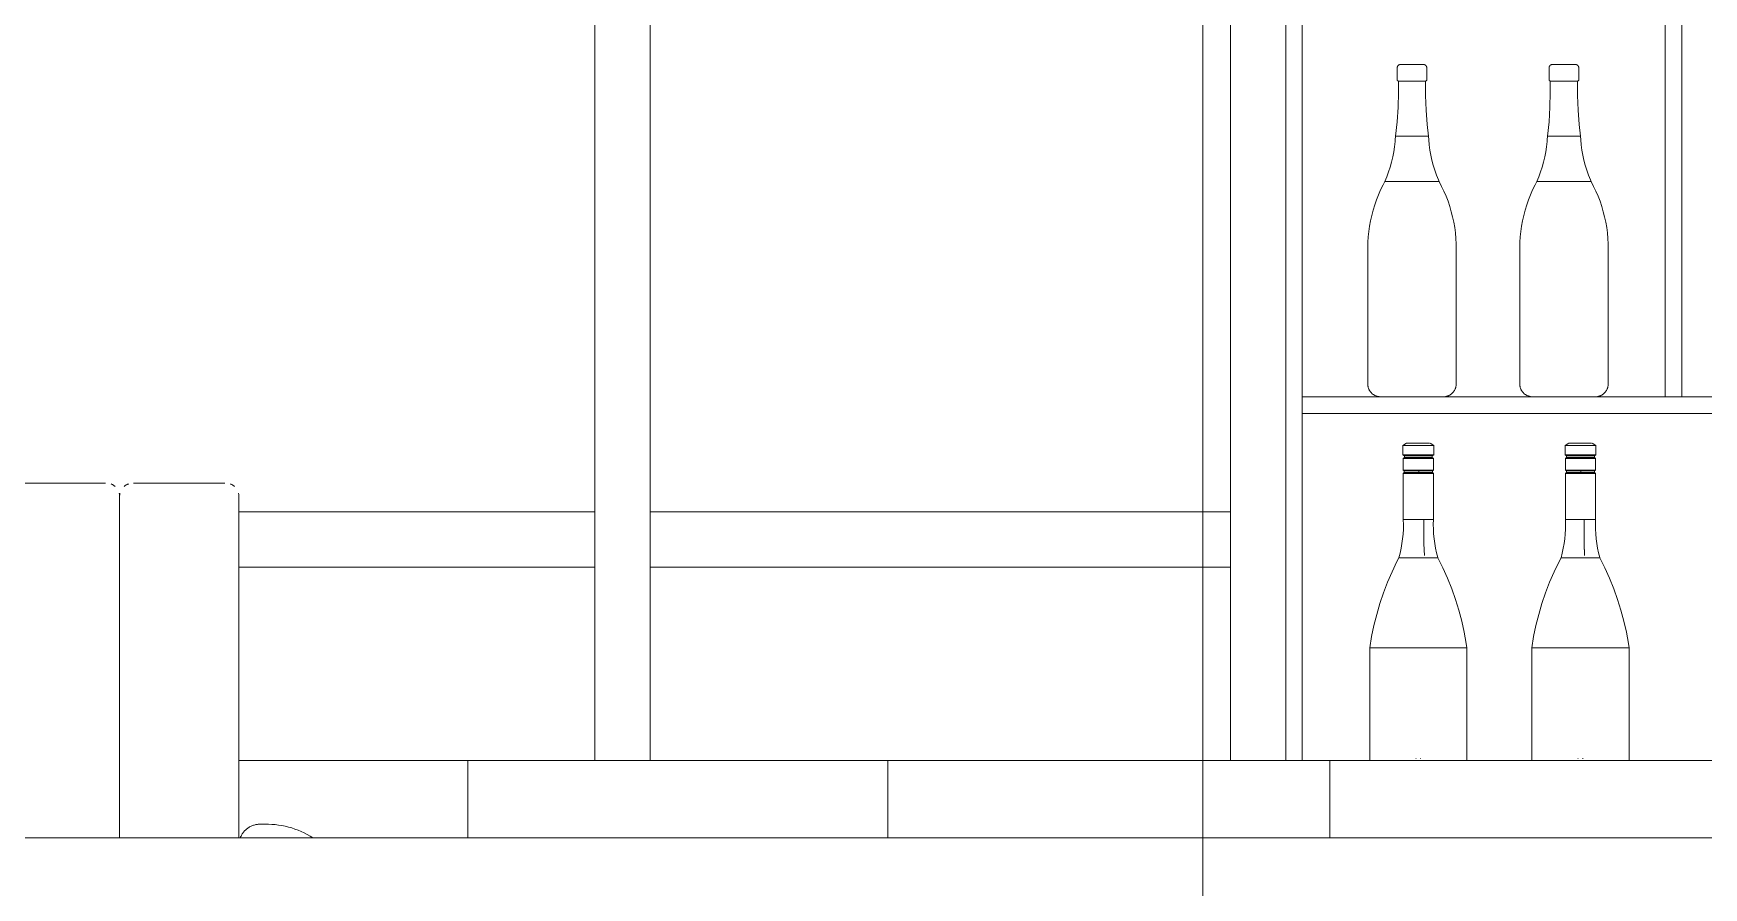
# Model space of a CAD drawing. Header units: inches. Extents: x 22 to 382261, y 22 to 371281.
# Drawn here: x 83658 to 85169, y 143815 to 144588 of the extents above; entities that cross this region are included whole.
import ezdxf

# ---------------------------------------------------------------- set-up
doc = ezdxf.new("R2010")
doc.units = ezdxf.units.IN
doc.header["$MEASUREMENT"] = 0
for name, color, linetype, lineweight in [('A-FLOR-HRAL', 11, 'Continuous', 9), ('A-GENM', 13, 'Continuous', 9), ('A-GLAZ-CWMG', 51, 'Continuous', 9), ('G-ANNO-SYMB', 111, 'Continuous', 9), ('I-FURN', 30, 'Continuous', 9), ('Q-CASE', 31, 'Continuous', 9)]:
    doc.layers.add(name, color=color, linetype=linetype, lineweight=lineweight)

# ---------------------------------------------------------------- blocks, each defined once
blk = doc.blocks.new('Rectangular Mullion - 50 x 150mm-V33-Section B-B')
at = {"layer": 'A-GLAZ-CWMG'}
blk.add_line((-4008.2, 5550), (-4008.2, 5350), dxfattribs=at)
blk = doc.blocks.new('Rectangular Mullion - 50 x 150mm-V34-Section B-B')
at = {"layer": 'A-GLAZ-CWMG'}
for p, q in [((-6383.191796, 5550), (-6383.191796, 5350)), ((-6333.191796, 5350), (-6333.191796, 5550))]:
    blk.add_line(p, q, dxfattribs=at)
blk = doc.blocks.new('Rectangular Mullion - 50 x 150mm-V37-Section B-B')
at = {"layer": 'A-GLAZ-CWMG'}
for p, q in [((-5133.2, 5525), (-5133.2, 5575)), ((-5121.1, 5575), (-5133.2, 5575)), ((-4583.2, 5575), (-4905.2, 5575)), ((-4583.2, 5575), (-4583.2, 5525)), ((-5133.2, 5525), (-5121.1, 5525)), ((-4905.3, 5525), (-4583.2, 5525))]:
    blk.add_line(p, q, dxfattribs=at)
blk = doc.blocks.new('Rectangular Mullion - 50 x 150mm-V35-Section B-B')
at = {"layer": 'A-GLAZ-CWMG'}
for p, q in [((-6908.2, 5525), (-6908.2, 5575)), ((-6383.2, 5575), (-6908.2, 5575)), ((-6383.2, 5575), (-6383.2, 5525)), ((-6908.2, 5525), (-6383.2, 5525))]:
    blk.add_line(p, q, dxfattribs=at)
blk = doc.blocks.new('Rectangular Mullion - 50 x 150mm-442040-Section B-B')
at = {"layer": 'A-GLAZ-CWMG'}
blk.add_line((-4008.2, 6150), (-4008.2, 5550), dxfattribs=at)
blk = doc.blocks.new('Rectangular Mullion - 50 x 150mm-442033-Section B-B')
at = {"layer": 'A-GLAZ-CWMG'}
for p, q in [((-6383.191796, 6150), (-6383.191796, 5550)), ((-6333.191796, 5550), (-6333.191796, 6150))]:
    blk.add_line(p, q, dxfattribs=at)
blk = doc.blocks.new('Railing - Railing-537520-Section B-B')
at = {"layer": 'A-FLOR-HRAL'}
blk.add_line((3136.8, 5280), (-7103.2, 5280), dxfattribs=at)
blk = doc.blocks.new('Top Rail Type - Top Rail_Internal_-537676-Section B-B')
at = {"layer": 'A-FLOR-HRAL'}
blk.add_line((3136.8, 5280), (-7103.2, 5280), dxfattribs=at)
blk = doc.blocks.new('DGGFRG - DGGFRG-V77-Section B-B')
at = {"layer": 'I-FURN'}
for p, q in [((-4917.9, 5600.9), (-5000.5, 5600.9)), ((-5013.2, 5589), (-5013.2, 5279.9)), ((-4905.2, 5280), (-4905.2, 5589)), ((-4880, 5292.5), (-4886.2, 5292.5))]:
    blk.add_line(p, q, dxfattribs=at)
at = {"layer": 'I-FURN', "flags": 128}
for points in [[(-5013.2, 5589), (-5013.2, 5589.5), (-5013.2, 5590), (-5013.1, 5590.5), (-5013, 5590.9), (-5013, 5591.4), (-5012.9, 5591.9)], [(-5009.2, 5597.9), (-5008.9, 5598.2), (-5008.5, 5598.5), (-5008.1, 5598.8), (-5007.7, 5599.1), (-5007.3, 5599.3), (-5006.9, 5599.5), (-5006.5, 5599.8), (-5006, 5600), (-5005.6, 5600.1), (-5005.2, 5600.3)], [(-4913, 5600.2), (-4912.5, 5600), (-4912.1, 5599.8), (-4911.6, 5599.6), (-4911.2, 5599.4), (-4910.8, 5599.1), (-4910.4, 5598.9), (-4910, 5598.6), (-4909.7, 5598.3), (-4909.3, 5598)], [(-4905.6, 5592), (-4905.5, 5591.5), (-4905.4, 5591.1), (-4905.3, 5590.6), (-4905.3, 5590.1), (-4905.3, 5589.6), (-4905.2, 5589.2), (-4905.2, 5589)], [(-4886.2, 5292.5), (-4887, 5292.5), (-4887.7, 5292.4), (-4888.5, 5292.3), (-4889.2, 5292.2), (-4890, 5292.1), (-4890.7, 5291.9), (-4891.5, 5291.7), (-4892.2, 5291.5), (-4892.9, 5291.3), (-4893.6, 5291), (-4894.3, 5290.7), (-4895, 5290.3), (-4895.7, 5290), (-4896.3, 5289.6), (-4896.9, 5289.2), (-4897.6, 5288.7), (-4898.2, 5288.2), (-4898.8, 5287.8), (-4899.3, 5287.2), (-4899.9, 5286.7), (-4900.4, 5286.1), (-4900.9, 5285.6), (-4901.3, 5285), (-4901.8, 5284.4), (-4902.2, 5283.7), (-4902.6, 5283.1), (-4903, 5282.4), (-4903.3, 5281.7), (-4903.7, 5281), (-4903.9, 5280.3)], [(-4838.3, 5280), (-4840.9, 5281.7), (-4843.5, 5283.2), (-4846.2, 5284.6), (-4849, 5285.9), (-4851.8, 5287.1), (-4854.7, 5288.1), (-4857.5, 5289.1), (-4860.5, 5289.9), (-4863.4, 5290.7), (-4866.4, 5291.3), (-4869.4, 5291.7), (-4872.5, 5292.1), (-4875.5, 5292.3), (-4878.5, 5292.5), (-4880, 5292.5)]]:
    blk.add_lwpolyline(points, dxfattribs=at)
blk = doc.blocks.new('DGGFRG - DGGFRG-V78-Section B-B')
at = {"layer": 'I-FURN'}
for p, q in [((-5025.9, 5600.9), (-5108.4, 5600.9)), ((-5013.2, 5279.9), (-5013.2, 5589))]:
    blk.add_line(p, q, dxfattribs=at)
at = {"layer": 'I-FURN', "flags": 128}
for points in [[(-5020.9, 5600.2), (-5020.5, 5600), (-5020, 5599.8), (-5019.6, 5599.6), (-5019.2, 5599.4), (-5018.8, 5599.1), (-5018.4, 5598.9), (-5018, 5598.6), (-5017.6, 5598.3), (-5017.2, 5598)], [(-5013.6, 5592), (-5013.5, 5591.5), (-5013.4, 5591.1), (-5013.3, 5590.6), (-5013.2, 5590.1), (-5013.2, 5589.6), (-5013.2, 5589.2), (-5013.2, 5589)]]:
    blk.add_lwpolyline(points, dxfattribs=at)
blk = doc.blocks.new('Bar_Stool_-_Stivi_6177_0001 - Bar_Stool_-_Stivi_6177_0001-V81-Section B-B')
at = {"layer": 'I-FURN'}
for p, q in [((-4698.2, 5350), (-4905.3, 5350)), ((-4698.2, 5350), (-4698.2, 5279.9)), ((-4698.2, 5180), (-4698.2, 5219.8)), ((-4792.8, 5180), (-4698.2, 5180)), ((-4698.2, 5180), (-4698.2, 5150)), ((-4698.2, 5130), (-4698.2, 5050)), ((-5048.2, 4353.2), (-5048.2, 4350)), ((-4748.2, 4350), (-4748.2, 4365.9))]:
    blk.add_line(p, q, dxfattribs=at)
blk = doc.blocks.new('Bar_Stool_-_Stivi_6177_0001 - Bar_Stool_-_Stivi_6177_0001-V82-Section B-B')
at = {"layer": 'I-FURN'}
for p, q in [((-4318.2, 5280), (-4318.2, 5350)), ((-3918.2, 5350), (-4318.2, 5350)), ((-3918.2, 5350), (-3918.2, 5280)), ((-4318.2, 5220), (-4318.2, 5180)), ((-3918.2, 5180), (-3918.2, 5219.8)), ((-4318.2, 5180), (-3918.2, 5180)), ((-4318.2, 5150), (-4318.2, 5180)), ((-4138.2, 5180), (-4138.2, 5150)), ((-4098.2, 5150), (-4098.2, 5180)), ((-3918.2, 5180), (-3918.2, 5150)), ((-4318.2, 5050), (-4318.2, 5130)), ((-4138.2, 5130), (-4138.2, 5050)), ((-4098.2, 5050), (-4098.2, 5130)), ((-3918.2, 5130), (-3918.2, 5099)), ((-4138.2, 4450), (-4138.2, 4370)), ((-4098.2, 4370), (-4098.2, 4450)), ((-4268.2, 4370), (-4268.2, 4350)), ((-4118.2, 4370), (-4268.2, 4370)), ((-3968.2, 4370), (-4118.2, 4370)), ((-3968.2, 4350), (-3968.2, 4370))]:
    blk.add_line(p, q, dxfattribs=at)
blk = doc.blocks.new('Casework 30 - Casework 30-869156-Section B-B')
at = {"layer": 'Q-CASE'}
for p, q in [((-4318.3, 5350), (-4698.5, 5350)), ((-3138.1, 5350), (-3918.2, 5350))]:
    blk.add_line(p, q, dxfattribs=at)
blk = doc.blocks.new('M8 - M8-876421-Section B-B')
at = {"layer": 'I-FURN'}
for p, q in [((-3958.2, 6750), (-3958.2, 6735)), ((-2958.2, 6750), (-3958.2, 6750)), ((-2958.2, 6735), (-2958.2, 6750)), ((-3943.2, 6735), (-3958.2, 6735)), ((-3958.2, 6735), (-3958.2, 5350)), ((-3958.2, 6735), (-2958.2, 6735)), ((-3943.2, 5350), (-3943.2, 6735)), ((-3614.9, 6735), (-3614.9, 6393)), ((-3599.9, 6735), (-3614.9, 6735)), ((-3599.9, 6393), (-3599.9, 6735)), ((-2958.2, 6735), (-2973.2, 6735)), ((-2973.2, 6735), (-2973.2, 5350)), ((-2958.2, 5350), (-2958.2, 6735)), ((-3943.2, 6393), (-3943.2, 6378)), ((-2973.2, 6393), (-3943.2, 6393)), ((-3614.9, 6393), (-3599.9, 6393)), ((-2973.2, 6378), (-2973.2, 6393)), ((-3943.2, 6378), (-2973.2, 6378)), ((-3301.5, 6378), (-3301.5, 6036)), ((-3286.5, 6378), (-3301.5, 6378)), ((-3286.5, 6036), (-3286.5, 6378)), ((-3943.2, 6036), (-3943.2, 6021)), ((-2973.2, 6036), (-3943.2, 6036)), ((-3301.5, 6036), (-3286.5, 6036)), ((-2973.2, 6021), (-2973.2, 6036)), ((-3943.2, 6021), (-2973.2, 6021)), ((-3614.9, 6021), (-3614.9, 5679)), ((-3599.9, 6021), (-3614.9, 6021)), ((-3599.9, 5679), (-3599.9, 6021)), ((-3943.2, 5679), (-3943.2, 5664)), ((-2973.2, 5679), (-3943.2, 5679)), ((-3614.9, 5679), (-3599.9, 5679)), ((-2973.2, 5664), (-2973.2, 5679)), ((-3943.2, 5664), (-2973.2, 5664)), ((-3301.5, 5664), (-3301.5, 5350)), ((-3286.5, 5664), (-3301.5, 5664)), ((-3286.5, 5350), (-3286.5, 5664))]:
    blk.add_line(p, q, dxfattribs=at)
blk = doc.blocks.new('FP_86-Section B-B')
at = {"layer": 'I-FURN', "flags": 128}
blk.add_lwpolyline([(-3820.6, 5533.5), (-3816.1, 5524.4), (-3811.9, 5515), (-3808, 5505.5), (-3804.6, 5495.8), (-3801.5, 5486), (-3798.9, 5476.1), (-3796.6, 5466.1), (-3794.8, 5456), (-3794.2, 5452)], dxfattribs=at)
blk = doc.blocks.new('FP_87-Section B-B')
at = {"layer": 'I-FURN', "flags": 128}
blk.add_lwpolyline([(-3882.2, 5452), (-3880.5, 5462.1), (-3878.4, 5472.2), (-3875.9, 5482.1), (-3873, 5492), (-3869.7, 5501.7), (-3866.1, 5511.3), (-3862, 5520.7), (-3857.6, 5530), (-3855.8, 5533.5)], dxfattribs=at)
blk = doc.blocks.new('FP_88-Section B-B')
at = {"layer": 'I-FURN'}
for p, q in [((-3833.1, 5567.7), (-3833.2, 5556.9)), ((-3833.2, 5556.9), (-3833.1, 5546.2)), ((-3833.1, 5546.2), (-3832.7, 5535.6))]:
    blk.add_line(p, q, dxfattribs=at)
at = {"layer": 'I-FURN', "flags": 128}
blk.add_lwpolyline([(-3824.6, 5568), (-3824.7, 5563.7), (-3824.6, 5559.4), (-3824.4, 5555), (-3824, 5550.7), (-3823.4, 5546.4), (-3822.7, 5542.2), (-3821.8, 5537.9), (-3820.7, 5533.7), (-3820.6, 5533.5)], dxfattribs=at)
blk = doc.blocks.new('FP_89-Section B-B')
at = {"layer": 'I-FURN'}
for p, q in [((-3833.1, 5567.6), (-3833.2, 5556.8)), ((-3833.2, 5556.8), (-3833.1, 5546.1)), ((-3833.1, 5546.1), (-3832.7, 5535.6))]:
    blk.add_line(p, q, dxfattribs=at)
at = {"layer": 'I-FURN', "flags": 128}
blk.add_lwpolyline([(-3855.8, 5533.5), (-3854.7, 5537.7), (-3853.7, 5542), (-3853, 5546.3), (-3852.4, 5550.6), (-3852, 5554.9), (-3851.7, 5559.2), (-3851.7, 5563.5), (-3851.8, 5567.9), (-3851.8, 5568)], dxfattribs=at)
blk = doc.blocks.new('FP_90-Section B-B')
at = {"layer": 'I-FURN'}
blk.add_line((-3824.6, 5609.8), (-3825.5, 5610.6), dxfattribs=at)
blk = doc.blocks.new('FP_91-Section B-B')
at = {"layer": 'I-FURN'}
blk.add_line((-3850.9, 5610.6), (-3851.8, 5609.8), dxfattribs=at)
blk = doc.blocks.new('FP_92-Section B-B')
at = {"layer": 'I-FURN'}
blk.add_line((-3825.5, 5610.6), (-3825.5, 5612), dxfattribs=at)
blk = doc.blocks.new('FP_93-Section B-B')
at = {"layer": 'I-FURN'}
for p, q in [((-3850.9, 5612), (-3850.9, 5610.6)), ((-3837.7, 5610.6), (-3837.7, 5612))]:
    blk.add_line(p, q, dxfattribs=at)
blk = doc.blocks.new('FP_94-Section B-B')
at = {"layer": 'I-FURN'}
blk.add_line((-3825.5, 5612), (-3824.5, 5612.8), dxfattribs=at)
blk = doc.blocks.new('FP_95-Section B-B')
at = {"layer": 'I-FURN'}
blk.add_line((-3851.9, 5612.8), (-3850.9, 5612), dxfattribs=at)
blk = doc.blocks.new('FP_96-Section B-B')
at = {"layer": 'I-FURN'}
blk.add_line((-3852.1, 5626.7), (-3850.8, 5625.7), dxfattribs=at)
blk = doc.blocks.new('FP_97-Section B-B')
at = {"layer": 'I-FURN'}
blk.add_line((-3824.3, 5635.1), (-3827.6, 5637), dxfattribs=at)
blk = doc.blocks.new('FP_98-Section B-B')
at = {"layer": 'I-FURN'}
blk.add_line((-3848.8, 5637), (-3852.1, 5635.1), dxfattribs=at)
blk = doc.blocks.new('FP_99-Section B-B')
at = {"layer": 'I-FURN', "flags": 128}
blk.add_lwpolyline([(-3836.1, 5351.9), (-3835.9, 5351.9), (-3835.9, 5351.9), (-3835.9, 5351.9), (-3836, 5351.9), (-3836.2, 5351.9)], dxfattribs=at)
blk = doc.blocks.new('FP_100-Section B-B')
at = {"layer": 'I-FURN', "flags": 128}
blk.add_lwpolyline([(-3840.3, 5351.9), (-3840.5, 5351.9), (-3840.5, 5351.9), (-3840.5, 5351.9), (-3840.4, 5351.9), (-3840.1, 5351.9)], dxfattribs=at)
blk = doc.blocks.new('BOTELLA_02 - BOTELLA_02-872271-Section B-B')
at = {"layer": 'I-FURN'}
for p, q in [((-3848.8, 5637), (-3835.8, 5637)), ((-3835.8, 5637), (-3828, 5637)), ((-3852.1, 5635.1), (-3852.1, 5626.7)), ((-3852.1, 5635.1), (-3835.1, 5635.1)), ((-3852.1, 5626.7), (-3835.1, 5626.7)), ((-3850.8, 5624.2), (-3851.9, 5623.3)), ((-3851.9, 5623.3), (-3851.9, 5612.8)), ((-3851.9, 5623.3), (-3835.1, 5623.3)), ((-3850.8, 5625.7), (-3850.8, 5624.2)), ((-3850.8, 5625.7), (-3835.4, 5625.7)), ((-3850.8, 5624.2), (-3835.4, 5624.2)), ((-3835.4, 5625.7), (-3825.6, 5625.7)), ((-3835.4, 5624.2), (-3825.6, 5624.2)), ((-3835.1, 5635.1), (-3824.3, 5635.1)), ((-3835.1, 5626.7), (-3824.3, 5626.7)), ((-3835.1, 5623.3), (-3824.5, 5623.3)), ((-3825.6, 5625.7), (-3824.3, 5626.7)), ((-3825.6, 5624.2), (-3825.6, 5625.7)), ((-3824.5, 5623.3), (-3825.6, 5624.2)), ((-3824.5, 5612.8), (-3824.5, 5623.3)), ((-3824.3, 5626.7), (-3824.3, 5635.1)), ((-3851.9, 5612.8), (-3835.1, 5612.8)), ((-3851.8, 5609.8), (-3851.8, 5568)), ((-3851.8, 5609.8), (-3835.1, 5609.8)), ((-3850.9, 5612), (-3835.3, 5612)), ((-3850.9, 5610.6), (-3835.3, 5610.6)), ((-3835.3, 5612), (-3825.5, 5612)), ((-3835.3, 5610.6), (-3825.5, 5610.6)), ((-3835.1, 5612.8), (-3824.5, 5612.8)), ((-3835.1, 5609.8), (-3824.6, 5609.8)), ((-3824.6, 5568), (-3824.6, 5609.8)), ((-3851.8, 5568), (-3835.1, 5568)), ((-3835.1, 5568), (-3824.6, 5568)), ((-3855.3, 5533.5), (-3834.2, 5533.5)), ((-3834.2, 5533.5), (-3820.6, 5533.5)), ((-3882.2, 5452), (-3882.2, 5350)), ((-3882.2, 5452), (-3828.3, 5452)), ((-3828.3, 5452), (-3794.2, 5452)), ((-3794.2, 5350), (-3794.2, 5452))]:
    blk.add_line(p, q, dxfattribs=at)
for name in ['FP_98-Section B-B', 'FP_97-Section B-B', 'FP_96-Section B-B', 'FP_95-Section B-B', 'FP_91-Section B-B', 'FP_93-Section B-B', 'FP_94-Section B-B', 'FP_92-Section B-B', 'FP_90-Section B-B', 'FP_89-Section B-B', 'FP_88-Section B-B', 'FP_87-Section B-B', 'FP_86-Section B-B', 'FP_100-Section B-B', 'FP_99-Section B-B']:
    blk.add_blockref(name, (0, 0), dxfattribs=at)
blk = doc.blocks.new('FP_118-Section B-B')
at = {"layer": 'I-FURN', "flags": 128}
blk.add_lwpolyline([(-3674, 5533.5), (-3669.4, 5524.4), (-3665.2, 5515), (-3661.4, 5505.5), (-3657.9, 5495.8), (-3654.9, 5486), (-3652.2, 5476.1), (-3650, 5466.1), (-3648.1, 5456), (-3647.5, 5452)], dxfattribs=at)
blk = doc.blocks.new('FP_119-Section B-B')
at = {"layer": 'I-FURN', "flags": 128}
blk.add_lwpolyline([(-3735.6, 5452), (-3733.9, 5462.1), (-3731.8, 5472.2), (-3729.3, 5482.1), (-3726.4, 5492), (-3723.1, 5501.7), (-3719.4, 5511.3), (-3715.4, 5520.7), (-3710.9, 5530), (-3709.1, 5533.5)], dxfattribs=at)
blk = doc.blocks.new('FP_120-Section B-B')
at = {"layer": 'I-FURN'}
for p, q in [((-3688.1, 5568), (-3688.2, 5557.2)), ((-3688.2, 5557.2), (-3688.1, 5546.5)), ((-3688.1, 5546.5), (-3687.9, 5535.9))]:
    blk.add_line(p, q, dxfattribs=at)
at = {"layer": 'I-FURN', "flags": 128}
blk.add_lwpolyline([(-3677.9, 5568), (-3678, 5563.7), (-3678, 5559.4), (-3677.7, 5555), (-3677.3, 5550.7), (-3676.8, 5546.4), (-3676, 5542.2), (-3675.1, 5537.9), (-3674, 5533.7), (-3674, 5533.5)], dxfattribs=at)
blk = doc.blocks.new('FP_121-Section B-B')
at = {"layer": 'I-FURN'}
for p, q in [((-3688.1, 5567.7), (-3688.2, 5556.9)), ((-3688.2, 5556.9), (-3688.1, 5546.1)), ((-3688.1, 5546.1), (-3687.9, 5535.6))]:
    blk.add_line(p, q, dxfattribs=at)
at = {"layer": 'I-FURN', "flags": 128}
blk.add_lwpolyline([(-3709.1, 5533.5), (-3708, 5537.7), (-3707.1, 5542), (-3706.3, 5546.3), (-3705.7, 5550.6), (-3705.3, 5554.9), (-3705.1, 5559.2), (-3705, 5563.5), (-3705.1, 5567.9), (-3705.1, 5568)], dxfattribs=at)
blk = doc.blocks.new('FP_122-Section B-B')
at = {"layer": 'I-FURN'}
blk.add_line((-3677.9, 5609.8), (-3678.8, 5610.6), dxfattribs=at)
blk = doc.blocks.new('FP_123-Section B-B')
at = {"layer": 'I-FURN'}
blk.add_line((-3704.2, 5610.6), (-3705.1, 5609.8), dxfattribs=at)
blk = doc.blocks.new('FP_124-Section B-B')
at = {"layer": 'I-FURN'}
blk.add_line((-3678.8, 5610.6), (-3678.8, 5612), dxfattribs=at)
blk = doc.blocks.new('FP_125-Section B-B')
at = {"layer": 'I-FURN'}
for p, q in [((-3704.2, 5612), (-3704.2, 5610.6)), ((-3691.2, 5610.6), (-3691.2, 5612))]:
    blk.add_line(p, q, dxfattribs=at)
blk = doc.blocks.new('FP_126-Section B-B')
at = {"layer": 'I-FURN'}
blk.add_line((-3678.8, 5612), (-3677.9, 5612.8), dxfattribs=at)
blk = doc.blocks.new('FP_127-Section B-B')
at = {"layer": 'I-FURN'}
blk.add_line((-3705.2, 5612.8), (-3704.2, 5612), dxfattribs=at)
blk = doc.blocks.new('FP_128-Section B-B')
at = {"layer": 'I-FURN'}
blk.add_line((-3705.4, 5626.7), (-3704.1, 5625.7), dxfattribs=at)
blk = doc.blocks.new('FP_129-Section B-B')
at = {"layer": 'I-FURN'}
blk.add_line((-3677.6, 5635.1), (-3680.9, 5637), dxfattribs=at)
blk = doc.blocks.new('FP_130-Section B-B')
at = {"layer": 'I-FURN'}
blk.add_line((-3702.1, 5637), (-3705.4, 5635.1), dxfattribs=at)
blk = doc.blocks.new('FP_131-Section B-B')
at = {"layer": 'I-FURN', "flags": 128}
blk.add_lwpolyline([(-3689.4, 5351.9), (-3689.3, 5351.9), (-3689.2, 5351.9), (-3689.2, 5351.9), (-3689.3, 5351.9), (-3689.6, 5351.9)], dxfattribs=at)
blk = doc.blocks.new('FP_132-Section B-B')
at = {"layer": 'I-FURN', "flags": 128}
blk.add_lwpolyline([(-3693.6, 5351.9), (-3693.8, 5351.9), (-3693.8, 5351.9), (-3693.8, 5351.9), (-3693.7, 5351.9), (-3693.5, 5351.9)], dxfattribs=at)
blk = doc.blocks.new('BOTELLA_02 - BOTELLA_02-V117-Section B-B')
at = {"layer": 'I-FURN'}
for p, q in [((-3702.1, 5637), (-3689.1, 5637)), ((-3689.1, 5637), (-3681.4, 5637)), ((-3705.4, 5635.1), (-3705.4, 5626.7)), ((-3705.4, 5635.1), (-3688.4, 5635.1)), ((-3705.4, 5626.7), (-3688.4, 5626.7)), ((-3704.1, 5624.2), (-3705.2, 5623.3)), ((-3705.2, 5623.3), (-3705.2, 5612.8)), ((-3705.2, 5623.3), (-3688.5, 5623.3)), ((-3704.1, 5625.7), (-3704.1, 5624.2)), ((-3704.1, 5625.7), (-3688.7, 5625.7)), ((-3704.1, 5624.2), (-3688.7, 5624.2)), ((-3688.7, 5625.7), (-3678.9, 5625.7)), ((-3688.7, 5624.2), (-3678.9, 5624.2)), ((-3688.5, 5623.3), (-3677.9, 5623.3)), ((-3688.4, 5635.1), (-3677.6, 5635.1)), ((-3688.4, 5626.7), (-3677.6, 5626.7)), ((-3678.9, 5625.7), (-3677.6, 5626.7)), ((-3678.9, 5624.2), (-3678.9, 5625.7)), ((-3677.9, 5623.3), (-3678.9, 5624.2)), ((-3677.9, 5612.8), (-3677.9, 5623.3)), ((-3677.6, 5626.7), (-3677.6, 5635.1)), ((-3705.2, 5612.8), (-3688.5, 5612.8)), ((-3705.1, 5609.8), (-3705.1, 5568)), ((-3705.1, 5609.8), (-3688.5, 5609.8)), ((-3704.2, 5612), (-3688.7, 5612)), ((-3704.2, 5610.6), (-3688.7, 5610.6)), ((-3688.7, 5612), (-3678.8, 5612)), ((-3688.7, 5610.6), (-3678.8, 5610.6)), ((-3688.5, 5612.8), (-3677.9, 5612.8)), ((-3688.5, 5609.8), (-3677.9, 5609.8)), ((-3677.9, 5568), (-3677.9, 5609.8)), ((-3705.1, 5568), (-3688.5, 5568)), ((-3688.5, 5568), (-3677.9, 5568)), ((-3708.6, 5533.5), (-3687.6, 5533.5)), ((-3687.6, 5533.5), (-3674, 5533.5)), ((-3735.6, 5452), (-3735.6, 5350)), ((-3735.6, 5452), (-3681.6, 5452)), ((-3681.6, 5452), (-3647.5, 5452)), ((-3647.5, 5350), (-3647.5, 5452))]:
    blk.add_line(p, q, dxfattribs=at)
for name in ['FP_130-Section B-B', 'FP_129-Section B-B', 'FP_128-Section B-B', 'FP_127-Section B-B', 'FP_123-Section B-B', 'FP_125-Section B-B', 'FP_126-Section B-B', 'FP_124-Section B-B', 'FP_122-Section B-B', 'FP_121-Section B-B', 'FP_120-Section B-B', 'FP_119-Section B-B', 'FP_118-Section B-B', 'FP_132-Section B-B', 'FP_131-Section B-B']:
    blk.add_blockref(name, (0, 0), dxfattribs=at)
blk = doc.blocks.new('BOTELLA_04_CASILLERO DEL DIABLO - BOTELLA_04_CASILLERO DEL DIABLO-872277-Section B-B')
at = {"layer": 'A-GENM'}
for p, q in [((-3881.5, 6690.7), (-3881.5, 6679.7)), ((-3854.8, 6679.7), (-3854.8, 6690.7)), ((-3880.5, 6678.7), (-3855.8, 6678.7)), ((-3883.4, 6625.6), (-3883.2, 6628.8)), ((-3853.2, 6628.8), (-3883.2, 6628.8)), ((-3883.2, 6628.8), (-3853.2, 6628.8)), ((-3853.2, 6628.8), (-3853, 6625.6)), ((-3892.6, 6587.7), (-3843.7, 6587.7)), ((-3908.2, 6528), (-3908.2, 6404.8)), ((-3828.2, 6404.8), (-3828.2, 6528))]:
    blk.add_line(p, q, dxfattribs=at)
at = {"layer": 'A-GENM', "flags": 128}
for points in [[(-3881.5, 6690.7), (-3881.5, 6690.9), (-3881.5, 6691), (-3881.5, 6691.1), (-3881.5, 6691.2), (-3881.5, 6691.3), (-3881.5, 6691.4), (-3881.4, 6691.6), (-3881.4, 6691.7), (-3881.4, 6691.8), (-3881.3, 6691.9), (-3881.3, 6692), (-3881.2, 6692.1), (-3881.2, 6692.2), (-3881.1, 6692.3), (-3881, 6692.4), (-3881, 6692.5), (-3880.9, 6692.6), (-3880.8, 6692.7), (-3880.7, 6692.8), (-3880.6, 6692.9), (-3880.6, 6693), (-3880.5, 6693), (-3880.4, 6693.1), (-3880.3, 6693.2), (-3880.2, 6693.3), (-3880.1, 6693.3), (-3880, 6693.4), (-3879.9, 6693.4), (-3879.7, 6693.5), (-3879.6, 6693.5), (-3879.5, 6693.6), (-3879.4, 6693.6), (-3879.3, 6693.6), (-3879.2, 6693.7), (-3879.1, 6693.7), (-3878.9, 6693.7), (-3878.8, 6693.7), (-3878.7, 6693.7), (-3878.6, 6693.7), (-3878.5, 6693.7)], [(-3880.5, 6678.7), (-3880.6, 6678.7), (-3880.6, 6678.7), (-3880.7, 6678.7), (-3880.7, 6678.7), (-3880.7, 6678.8), (-3880.8, 6678.8), (-3880.8, 6678.8), (-3880.9, 6678.8), (-3880.9, 6678.8), (-3880.9, 6678.8), (-3881, 6678.8), (-3881, 6678.8), (-3881, 6678.9), (-3881.1, 6678.9), (-3881.1, 6678.9), (-3881.1, 6678.9), (-3881.2, 6679), (-3881.2, 6679), (-3881.2, 6679), (-3881.3, 6679), (-3881.3, 6679.1), (-3881.3, 6679.1), (-3881.3, 6679.1), (-3881.4, 6679.2), (-3881.4, 6679.2), (-3881.4, 6679.2), (-3881.4, 6679.3), (-3881.4, 6679.3), (-3881.5, 6679.3), (-3881.5, 6679.4), (-3881.5, 6679.4), (-3881.5, 6679.4), (-3881.5, 6679.5), (-3881.5, 6679.5), (-3881.5, 6679.6), (-3881.5, 6679.6), (-3881.5, 6679.6), (-3881.5, 6679.7), (-3881.5, 6679.7), (-3881.5, 6679.7)], [(-3878.5, 6693.7), (-3878.5, 6693.7), (-3878.5, 6693.7), (-3878.5, 6693.7), (-3878.4, 6693.7), (-3878.3, 6693.7), (-3878.3, 6693.7), (-3878.1, 6693.7), (-3878, 6693.7), (-3877.9, 6693.7), (-3877.7, 6693.7), (-3877.6, 6693.7), (-3877.4, 6693.7), (-3877.2, 6693.7), (-3877, 6693.7), (-3876.7, 6693.7), (-3876.5, 6693.7), (-3876.2, 6693.7), (-3876, 6693.7), (-3875.7, 6693.7), (-3875.4, 6693.7), (-3875.1, 6693.7)], [(-3857.8, 6693.7), (-3857.8, 6693.7), (-3857.8, 6693.7), (-3857.9, 6693.7), (-3857.9, 6693.7), (-3858, 6693.7), (-3858.1, 6693.7), (-3858.2, 6693.7), (-3858.3, 6693.7), (-3858.4, 6693.7), (-3858.6, 6693.7), (-3858.8, 6693.7), (-3859, 6693.7), (-3859.2, 6693.7), (-3859.4, 6693.7), (-3859.6, 6693.7), (-3859.8, 6693.7), (-3860.1, 6693.7), (-3860.4, 6693.7), (-3860.6, 6693.7), (-3860.9, 6693.7), (-3861.2, 6693.7), (-3861.6, 6693.7), (-3861.9, 6693.7), (-3862.2, 6693.7), (-3862.6, 6693.7), (-3862.9, 6693.7), (-3863.3, 6693.7), (-3863.6, 6693.7), (-3864, 6693.7), (-3864.4, 6693.7), (-3864.8, 6693.7), (-3865.2, 6693.7), (-3865.6, 6693.7), (-3866, 6693.7), (-3866.4, 6693.7), (-3866.8, 6693.7), (-3867.2, 6693.7), (-3867.6, 6693.7), (-3868.1, 6693.7), (-3868.5, 6693.7), (-3868.9, 6693.7), (-3869.3, 6693.7), (-3869.7, 6693.7), (-3870.1, 6693.7), (-3870.5, 6693.7), (-3870.9, 6693.7), (-3871.3, 6693.7), (-3871.7, 6693.7), (-3872.1, 6693.7), (-3872.5, 6693.7), (-3872.9, 6693.7), (-3873.2, 6693.7), (-3873.6, 6693.7), (-3873.9, 6693.7), (-3874.3, 6693.7), (-3874.6, 6693.7), (-3874.9, 6693.7), (-3875.2, 6693.7), (-3875.5, 6693.7), (-3875.8, 6693.7), (-3876.1, 6693.7), (-3876.4, 6693.7), (-3876.6, 6693.7), (-3876.8, 6693.7), (-3877.1, 6693.7), (-3877.3, 6693.7), (-3877.5, 6693.7), (-3877.6, 6693.7), (-3877.8, 6693.7), (-3877.9, 6693.7), (-3878.1, 6693.7), (-3878.2, 6693.7), (-3878.3, 6693.7), (-3878.4, 6693.7), (-3878.4, 6693.7), (-3878.5, 6693.7), (-3878.5, 6693.7), (-3878.5, 6693.7), (-3878.5, 6693.7)], [(-3861.4, 6693.7), (-3861.1, 6693.7), (-3860.8, 6693.7), (-3860.5, 6693.7), (-3860.2, 6693.7), (-3860, 6693.7), (-3859.7, 6693.7), (-3859.5, 6693.7), (-3859.3, 6693.7), (-3859.1, 6693.7), (-3858.9, 6693.7), (-3858.7, 6693.7), (-3858.5, 6693.7), (-3858.4, 6693.7), (-3858.3, 6693.7), (-3858.1, 6693.7), (-3858, 6693.7), (-3858, 6693.7), (-3857.9, 6693.7), (-3857.8, 6693.7), (-3857.8, 6693.7), (-3857.8, 6693.7), (-3857.8, 6693.7)], [(-3857.8, 6693.7), (-3857.7, 6693.7), (-3857.5, 6693.7), (-3857.4, 6693.7), (-3857.3, 6693.7), (-3857.2, 6693.7), (-3857.1, 6693.6), (-3857, 6693.6), (-3856.8, 6693.6), (-3856.7, 6693.5), (-3856.6, 6693.5), (-3856.5, 6693.4), (-3856.4, 6693.4), (-3856.3, 6693.3), (-3856.2, 6693.3), (-3856.1, 6693.2), (-3856, 6693.1), (-3855.9, 6693.1), (-3855.8, 6693), (-3855.7, 6692.9), (-3855.6, 6692.8), (-3855.5, 6692.7), (-3855.5, 6692.6), (-3855.4, 6692.6), (-3855.3, 6692.5), (-3855.3, 6692.4), (-3855.2, 6692.3), (-3855.1, 6692.1), (-3855.1, 6692), (-3855, 6691.9), (-3855, 6691.8), (-3854.9, 6691.7), (-3854.9, 6691.6), (-3854.9, 6691.5), (-3854.8, 6691.4), (-3854.8, 6691.2), (-3854.8, 6691.1), (-3854.8, 6691), (-3854.8, 6690.9), (-3854.8, 6690.8), (-3854.8, 6690.7)], [(-3854.8, 6679.7), (-3854.8, 6679.7), (-3854.8, 6679.7), (-3854.8, 6679.6), (-3854.8, 6679.6), (-3854.8, 6679.5), (-3854.8, 6679.5), (-3854.8, 6679.5), (-3854.8, 6679.4), (-3854.8, 6679.4), (-3854.9, 6679.3), (-3854.9, 6679.3), (-3854.9, 6679.3), (-3854.9, 6679.2), (-3854.9, 6679.2), (-3855, 6679.2), (-3855, 6679.1), (-3855, 6679.1), (-3855, 6679.1), (-3855.1, 6679), (-3855.1, 6679), (-3855.1, 6679), (-3855.1, 6679), (-3855.2, 6678.9), (-3855.2, 6678.9), (-3855.2, 6678.9), (-3855.3, 6678.9), (-3855.3, 6678.9), (-3855.3, 6678.8), (-3855.4, 6678.8), (-3855.4, 6678.8), (-3855.5, 6678.8), (-3855.5, 6678.8), (-3855.5, 6678.8), (-3855.6, 6678.8), (-3855.6, 6678.7), (-3855.7, 6678.7), (-3855.7, 6678.7), (-3855.7, 6678.7), (-3855.8, 6678.7), (-3855.8, 6678.7)], [(-3883.2, 6628.8), (-3881.7, 6641.9), (-3880.8, 6655), (-3880.5, 6668.2), (-3880.5, 6678.7)], [(-3878.8, 6678.7), (-3879, 6678.7), (-3879.3, 6678.7), (-3879.5, 6678.7), (-3879.7, 6678.7), (-3879.8, 6678.7), (-3880, 6678.7), (-3880.1, 6678.7), (-3880.2, 6678.7), (-3880.3, 6678.7), (-3880.4, 6678.7), (-3880.5, 6678.7), (-3880.5, 6678.7), (-3880.5, 6678.7), (-3880.5, 6678.7)], [(-3880.5, 6678.7), (-3880.5, 6678.7), (-3880.5, 6678.7), (-3880.5, 6678.7), (-3880.4, 6678.7), (-3880.3, 6678.7), (-3880.2, 6678.7), (-3880.1, 6678.7), (-3879.9, 6678.7), (-3879.8, 6678.7), (-3879.6, 6678.7), (-3879.4, 6678.7), (-3879.1, 6678.7), (-3878.9, 6678.7), (-3878.7, 6678.7), (-3878.4, 6678.7), (-3878.1, 6678.7), (-3877.8, 6678.7), (-3877.5, 6678.7), (-3877.1, 6678.7), (-3876.8, 6678.7), (-3876.4, 6678.7), (-3876.1, 6678.7), (-3875.7, 6678.7), (-3875.3, 6678.7), (-3874.9, 6678.7), (-3874.4, 6678.7), (-3874, 6678.7), (-3873.6, 6678.7), (-3873.1, 6678.7), (-3872.7, 6678.7), (-3872.2, 6678.7), (-3871.7, 6678.7), (-3871.2, 6678.7), (-3870.8, 6678.7), (-3870.3, 6678.7), (-3869.8, 6678.7), (-3869.3, 6678.7), (-3868.8, 6678.7), (-3868.3, 6678.7), (-3867.8, 6678.7), (-3867.3, 6678.7), (-3866.8, 6678.7), (-3866.3, 6678.7), (-3865.8, 6678.7), (-3865.4, 6678.7), (-3864.9, 6678.7), (-3864.4, 6678.7), (-3863.9, 6678.7), (-3863.5, 6678.7), (-3863, 6678.7), (-3862.6, 6678.7), (-3862.1, 6678.7), (-3861.7, 6678.7), (-3861.3, 6678.7), (-3860.9, 6678.7), (-3860.5, 6678.7), (-3860.1, 6678.7), (-3859.7, 6678.7), (-3859.4, 6678.7), (-3859, 6678.7), (-3858.7, 6678.7), (-3858.4, 6678.7), (-3858.1, 6678.7), (-3857.8, 6678.7), (-3857.6, 6678.7), (-3857.3, 6678.7), (-3857.1, 6678.7), (-3856.9, 6678.7), (-3856.7, 6678.7), (-3856.5, 6678.7), (-3856.3, 6678.7), (-3856.2, 6678.7), (-3856.1, 6678.7), (-3856, 6678.7), (-3855.9, 6678.7), (-3855.8, 6678.7), (-3855.8, 6678.7), (-3855.8, 6678.7), (-3855.8, 6678.7)], [(-3855.8, 6678.7), (-3855.8, 6678.7), (-3855.8, 6678.7), (-3855.9, 6678.7), (-3855.9, 6678.7), (-3856, 6678.7), (-3856.1, 6678.7), (-3856.3, 6678.7), (-3856.4, 6678.7), (-3856.6, 6678.7), (-3856.8, 6678.7), (-3857, 6678.7), (-3857.2, 6678.7), (-3857.4, 6678.7)], [(-3855.8, 6678.7), (-3855.8, 6665.6), (-3855.4, 6652.4), (-3854.4, 6639.3), (-3853.2, 6628.8)], [(-3892.6, 6587.7), (-3890.9, 6592.1), (-3889.3, 6596.5), (-3887.9, 6600.9), (-3886.6, 6605.4), (-3885.6, 6610), (-3884.7, 6614.6), (-3884, 6619.2), (-3883.5, 6623.9), (-3883.4, 6625.6)], [(-3853, 6625.6), (-3852.5, 6620.9), (-3851.9, 6616.3), (-3851.1, 6611.7), (-3850.1, 6607.1), (-3848.9, 6602.6), (-3847.6, 6598.1), (-3846.1, 6593.7), (-3844.3, 6589.3), (-3843.7, 6587.7)], [(-3908.2, 6528), (-3908.1, 6532.9), (-3907.8, 6537.8), (-3907.3, 6542.7), (-3906.6, 6547.5), (-3905.7, 6552.4), (-3904.6, 6557.2), (-3903.4, 6561.9), (-3901.9, 6566.6), (-3900.3, 6571.2), (-3898.5, 6575.8), (-3896.5, 6580.3), (-3894.3, 6584.7), (-3892.6, 6587.7)], [(-3843.7, 6587.7), (-3841.4, 6583.4), (-3839.3, 6579), (-3837.3, 6574.5), (-3835.5, 6569.9), (-3834, 6565.2), (-3832.6, 6560.5), (-3831.4, 6555.8), (-3830.3, 6551), (-3829.5, 6546.1), (-3828.9, 6541.3), (-3828.5, 6536.4), (-3828.2, 6531.5), (-3828.2, 6528)], [(-3896.4, 6393), (-3896.9, 6393), (-3897.3, 6393), (-3897.8, 6393.1), (-3898.3, 6393.2), (-3898.7, 6393.2), (-3899.2, 6393.3), (-3899.6, 6393.5), (-3900.1, 6393.6), (-3900.5, 6393.8), (-3901, 6393.9), (-3901.4, 6394.1), (-3901.8, 6394.3), (-3902.2, 6394.6), (-3902.6, 6394.8), (-3903, 6395.1), (-3903.4, 6395.3), (-3903.8, 6395.6), (-3904.2, 6395.9), (-3904.5, 6396.2), (-3904.8, 6396.6), (-3905.2, 6396.9), (-3905.5, 6397.3), (-3905.8, 6397.6), (-3906, 6398), (-3906.3, 6398.4), (-3906.5, 6398.8), (-3906.8, 6399.2), (-3907, 6399.6), (-3907.2, 6400.1), (-3907.4, 6400.5), (-3907.5, 6400.9), (-3907.7, 6401.4), (-3907.8, 6401.8), (-3907.9, 6402.3), (-3908, 6402.8), (-3908.1, 6403.2), (-3908.1, 6403.7), (-3908.2, 6404.2), (-3908.2, 6404.6), (-3908.2, 6404.8)], [(-3828.2, 6404.8), (-3828.2, 6404.3), (-3828.2, 6403.8), (-3828.3, 6403.4), (-3828.3, 6402.9), (-3828.4, 6402.4), (-3828.5, 6402), (-3828.6, 6401.5), (-3828.8, 6401.1), (-3828.9, 6400.6), (-3829.1, 6400.2), (-3829.3, 6399.8), (-3829.5, 6399.3), (-3829.7, 6398.9), (-3830, 6398.5), (-3830.2, 6398.1), (-3830.5, 6397.7), (-3830.8, 6397.4), (-3831.1, 6397), (-3831.4, 6396.7), (-3831.7, 6396.3), (-3832.1, 6396), (-3832.4, 6395.7), (-3832.8, 6395.4), (-3833.2, 6395.1), (-3833.6, 6394.9), (-3834, 6394.6), (-3834.4, 6394.4), (-3834.8, 6394.2), (-3835.2, 6394), (-3835.7, 6393.8), (-3836.1, 6393.6), (-3836.6, 6393.5), (-3837, 6393.4), (-3837.5, 6393.3), (-3837.9, 6393.2), (-3838.4, 6393.1), (-3838.9, 6393), (-3839.3, 6393), (-3839.8, 6393)]]:
    blk.add_lwpolyline(points, dxfattribs=at)

msp = doc.modelspace()

# ---------------------------------------------------------------- linework, layer by layer
at = {"layer": 'G-ANNO-SYMB'}
msp.add_line((84715.8, 152051.7), (84715.8, 136911.1), dxfattribs=at)

# ---------------------------------------------------------------- block references
at = {"layer": 'A-FLOR-HRAL'}
for name in ['Railing - Railing-537520-Section B-B', 'Top Rail Type - Top Rail_Internal_-537676-Section B-B']:
    msp.add_blockref(name, (88749, 138580.3), dxfattribs=at)
at = {"layer": 'A-GENM'}
for p in [(88773.2, 137866.3), (88910.7, 137866.3)]:
    msp.add_blockref('BOTELLA_04_CASILLERO DEL DIABLO - BOTELLA_04_CASILLERO DEL DIABLO-872277-Section B-B', p, dxfattribs=at)
at = {"layer": 'A-GLAZ-CWMG'}
for name, p in [('Rectangular Mullion - 50 x 150mm-442033-Section B-B', (90549, 138580.3)), ('Rectangular Mullion - 50 x 150mm-442040-Section B-B', (88749, 138580.3)), ('Rectangular Mullion - 50 x 150mm-V37-Section B-B', (88749, 138580.3)), ('Rectangular Mullion - 50 x 150mm-V35-Section B-B', (91124, 138580.3)), ('Rectangular Mullion - 50 x 150mm-V34-Section B-B', (90549, 138580.3)), ('Rectangular Mullion - 50 x 150mm-V33-Section B-B', (88749, 138580.3))]:
    msp.add_blockref(name, p, dxfattribs=at)
at = {"layer": 'I-FURN'}
for name in ['M8 - M8-876421-Section B-B', 'BOTELLA_02 - BOTELLA_02-872271-Section B-B', 'BOTELLA_02 - BOTELLA_02-V117-Section B-B', 'DGGFRG - DGGFRG-V78-Section B-B', 'DGGFRG - DGGFRG-V77-Section B-B', 'Bar_Stool_-_Stivi_6177_0001 - Bar_Stool_-_Stivi_6177_0001-V81-Section B-B', 'Bar_Stool_-_Stivi_6177_0001 - Bar_Stool_-_Stivi_6177_0001-V82-Section B-B']:
    msp.add_blockref(name, (88749, 138580.3), dxfattribs=at)
at = {"layer": 'Q-CASE'}
msp.add_blockref('Casework 30 - Casework 30-869156-Section B-B', (88749, 138580.3), dxfattribs=at)

doc.saveas('drawing.dxf')
